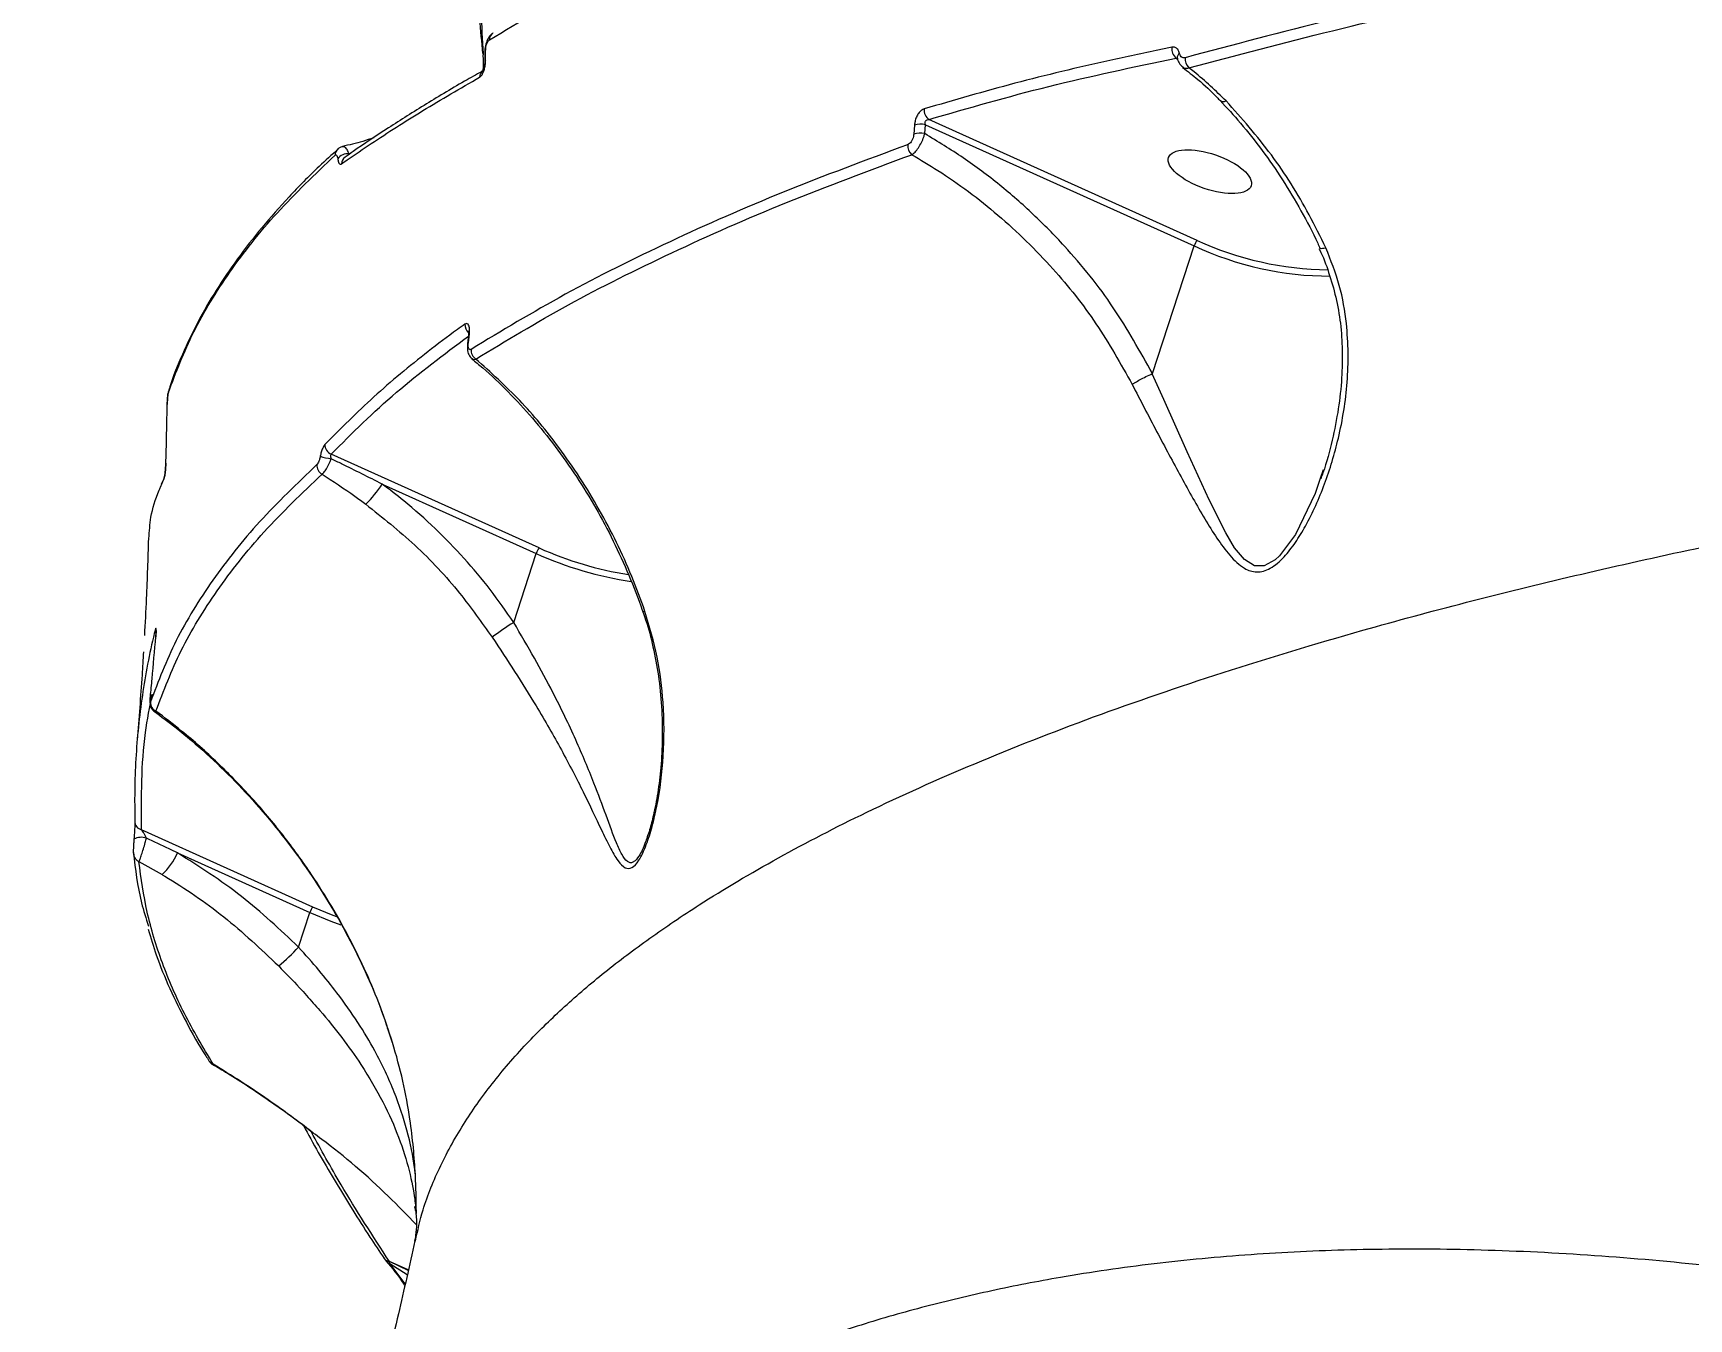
# Model space of a CAD drawing. Header units: millimetres. Extents: x -6328 to 5334, y -5037 to 4112.
# Drawn here: x -2316 to -2139.7, y 542.5 to 679.4 of the extents above; entities that cross this region are included whole.
import ezdxf

# ---------------------------------------------------------------- set-up
doc = ezdxf.new("R2010")
doc.units = ezdxf.units.MM
for name, color, linetype in [('DIKOM_ОБЪЕКТ', 7, 'Continuous'), ('DIKOM_РАЗМЕР_ЗОНА', 7, 'Continuous'), ('DIKOM_РАЗМЕР_ОБЪЕКТА', 7, 'Continuous')]:
    doc.layers.add(name, color=color, linetype=linetype)
doc.styles.add('style1', font='arial.ttf', dxfattribs={"width": 0.8})
doc.dimstyles.new('1-50', dxfattribs={"dimtxt": 300, "dimasz": 200, "dimexe": 100, "dimexo": 0, "dimgap": 100, "dimtad": 1, "dimtxsty": 'style1', "dimcen": 200, "dimclrd": 7, "dimclre": 7, "dimclrt": 7, "dimadec": 1, "dimazin": 2, "dimtfac": 1, "dimtmove": 0, "dimatfit": 2, "dimfxl": 0, "dimlwd": 25, "dimlwe": 18, "dimarcsym": 0})

# ---------------------------------------------------------------- blocks, each defined once
blk = doc.blocks.new('*D0')
at = {"layer": 'Defpoints', "color": 0, "transparency": 16777216}
for p in [(-3539.45, 760.32), (3333.52, 448.13), (3333.52, -4437.11)]:
    blk.add_point(p, dxfattribs=at)
at = {"layer": 'DIKOM_РАЗМЕР_ОБЪЕКТА', "color": 7, "lineweight": 18, "transparency": 16777216}
for p, q in [((-3539.45, 760.32), (-3539.45, -4537.11)), ((3333.52, 448.13), (3333.52, -4537.11))]:
    blk.add_line(p, q, dxfattribs=at)
at = {"layer": 'DIKOM_РАЗМЕР_ОБЪЕКТА', "color": 7, "lineweight": 25, "transparency": 16777216}
blk.add_line((-3339.45, -4437.11), (3133.52, -4437.11), dxfattribs=at)
at = {"layer": 'DIKOM_РАЗМЕР_ОБЪЕКТА', "color": 7, "transparency": 16777216}
for points in [[(-3339.45, -4403.77), (-3339.45, -4470.44), (-3539.45, -4437.11)], [(3133.52, -4403.77), (3133.52, -4470.44), (3333.52, -4437.11)]]:
    blk.add_solid(points, dxfattribs=at)
at = {"layer": 'DIKOM_РАЗМЕР_ОБЪЕКТА', "color": 7, "transparency": 16777216, "insert": (-102.96, -4183.94), "char_height": 300, "attachment_point": 5, "style": 'style1'}
blk.add_mtext('6900', dxfattribs=at)
blk = doc.blocks.new('*D1')
at = {"layer": 'Defpoints', "color": 0, "transparency": 16777216}
for p in [(-5040.91, 625.75), (5333.52, 448.13), (5333.52, -4936.78)]:
    blk.add_point(p, dxfattribs=at)
at = {"layer": 'DIKOM_РАЗМЕР_ЗОНА', "color": 7, "lineweight": 18, "transparency": 16777216}
for p, q in [((-5040.91, 625.75), (-5040.91, -5036.78)), ((5333.52, 448.13), (5333.52, -5036.78))]:
    blk.add_line(p, q, dxfattribs=at)
at = {"layer": 'DIKOM_РАЗМЕР_ЗОНА', "color": 7, "lineweight": 25, "transparency": 16777216}
blk.add_line((-4840.91, -4936.78), (5133.52, -4936.78), dxfattribs=at)
at = {"layer": 'DIKOM_РАЗМЕР_ЗОНА', "color": 7, "transparency": 16777216}
for points in [[(-4840.91, -4903.45), (-4840.91, -4970.11), (-5040.91, -4936.78)], [(5133.52, -4903.45), (5133.52, -4970.11), (5333.52, -4936.78)]]:
    blk.add_solid(points, dxfattribs=at)
at = {"layer": 'DIKOM_РАЗМЕР_ЗОНА', "color": 7, "transparency": 16777216, "insert": (-104.69, -4683.61), "char_height": 300, "attachment_point": 5, "style": 'style1'}
blk.add_mtext('10400', dxfattribs=at)
blk = doc.blocks.new('*D2')
at = {"layer": 'Defpoints', "color": 0, "transparency": 16777216}
for p in [(-5303.77, 2121.42), (-1621.11, 2121.42), (560.33, -2395.62)]:
    blk.add_point(p, dxfattribs=at)
at = {"layer": 'DIKOM_РАЗМЕР_ОБЪЕКТА', "color": 7, "lineweight": 18, "transparency": 16777216}
for p, q in [((-1621.11, 2121.42), (-5403.77, 2121.42)), ((560.33, -2395.62), (-5403.77, -2395.62))]:
    blk.add_line(p, q, dxfattribs=at)
at = {"layer": 'DIKOM_РАЗМЕР_ОБЪЕКТА', "color": 7, "lineweight": 25, "transparency": 16777216}
blk.add_line((-5303.77, -2195.62), (-5303.77, 1921.42), dxfattribs=at)
at = {"layer": 'DIKOM_РАЗМЕР_ОБЪЕКТА', "color": 7, "transparency": 16777216}
for points in [[(-5337.11, 1921.42), (-5270.44, 1921.42), (-5303.77, 2121.42)], [(-5337.11, -2195.62), (-5270.44, -2195.62), (-5303.77, -2395.62)]]:
    blk.add_solid(points, dxfattribs=at)
at = {"layer": 'DIKOM_РАЗМЕР_ОБЪЕКТА', "color": 7, "transparency": 16777216, "insert": (-5556.94, -137.1), "char_height": 300, "attachment_point": 5, "rotation": 90, "style": 'style1'}
blk.add_mtext('4500', dxfattribs=at)
blk = doc.blocks.new('*D3')
at = {"layer": 'Defpoints', "color": 0, "transparency": 16777216}
for p in [(-1814.92, 4111.71), (-5877.98, -3895.62), (33.33, -3895.62)]:
    blk.add_point(p, dxfattribs=at)
at = {"layer": 'DIKOM_РАЗМЕР_ЗОНА', "color": 7, "lineweight": 18, "transparency": 16777216}
for p, q in [((-1814.92, 4111.71), (-5977.98, 4111.71)), ((33.33, -3895.62), (-5977.98, -3895.62))]:
    blk.add_line(p, q, dxfattribs=at)
at = {"layer": 'DIKOM_РАЗМЕР_ЗОНА', "color": 7, "lineweight": 25, "transparency": 16777216}
blk.add_line((-5877.98, 3911.71), (-5877.98, -3695.62), dxfattribs=at)
at = {"layer": 'DIKOM_РАЗМЕР_ЗОНА', "color": 7, "transparency": 16777216}
for points in [[(-5911.31, 3911.71), (-5844.65, 3911.71), (-5877.98, 4111.71)], [(-5911.31, -3695.62), (-5844.65, -3695.62), (-5877.98, -3895.62)]]:
    blk.add_solid(points, dxfattribs=at)
at = {"layer": 'DIKOM_РАЗМЕР_ЗОНА', "color": 7, "transparency": 16777216, "insert": (-6131.15, 108.05), "char_height": 300, "attachment_point": 5, "rotation": 90, "style": 'style1'}
blk.add_mtext('8000', dxfattribs=at)

msp = doc.modelspace()

# ---------------------------------------------------------------- linework, layer by layer
at = {"layer": 'DIKOM_ОБЪЕКТ', "color": 7, "linetype": 'Continuous', "lineweight": 15}
for p, q in [((-2268.089, 677.19), (-2268.083, 677.046)), ((-2267.903, 677.317), (-2267.903, 676.352)), ((-2267.816, 676.48), (-2267.814, 677.444)), ((-2194.316, 676.702), (-2194.164, 676.602)), ((-2192.08, 657.297), (-2220.632, 670.167)), ((-2222.176, 669.565), (-2222.245, 668.617)), ((-2221.084, 668.658), (-2221.015, 669.609)), ((-2221.015, 669.609), (-2192.403, 656.712)), ((-2282.718, 666.19), (-2282.776, 666.154)), ((-2196.855, 643.113), (-2192.403, 656.712)), ((-2269.634, 647.257), (-2269.741, 646.29)), ((-2269.656, 646.388), (-2269.548, 647.355)), ((-2301.501, 641.448), (-2301.525, 641.365)), ((-2262.105, 624.546), (-2284.259, 634.533)), ((-2178.678, 632.869), (-2178.992, 631.927)), ((-2302.429, 631.018), (-2302.06, 631.864)), ((-2302.047, 631.977), (-2302.338, 631.349)), ((-2278.834, 631.357), (-2262.427, 623.962)), ((-2264.83, 616.623), (-2262.427, 623.962)), ((-2286.202, 586.327), (-2304.44, 594.547)), ((-2250.549, 594.024), (-2250.628, 593.781)), ((-2304.718, 591.175), (-2302.246, 589.774)), ((-2300.618, 592.094), (-2286.525, 585.742)), ((-2287.732, 582.054), (-2286.525, 585.742)), ((-2278.147, 573.062), (-2277.762, 571.897)), ((-2277.718, 571.901), (-2277.736, 571.906)), ((-2275.203, 553.759), (-2275.198, 553.723)), ((-2278.607, 548.899), (-2278.598, 548.887)), ((-2278.032, 548.571), (-2278.056, 548.588)), ((-2276.053, 547.686), (-2278.056, 548.588)), ((-2278.024, 548.379), (-2278.032, 548.571)), ((-2276.066, 547.629), (-2278.032, 548.571)), ((-2276.385, 546.198), (-2278.024, 548.379)), ((-2278.024, 548.379), (-2276.16, 547.209))]:
    msp.add_line(p, q, dxfattribs=at)
at = {"layer": 'DIKOM_ОБЪЕКТ', "color": 7, "linetype": 'Continuous', "lineweight": 15, "flags": 128}
for points in [[(-2178.992, 631.927), (-2179.52, 630.345), (-2181.63, 626), (-2183.322, 623.716), (-2183.775, 623.293), (-2184.951, 622.632), (-2185.985, 622.65), (-2187.046, 623.314), (-2188.094, 624.58), (-2189.047, 626.145), (-2190.822, 629.683), (-2193.138, 634.766), (-2195.63, 640.344), (-2196.858, 643.103), (-2196.859, 643.106), (-2196.859, 643.106)], [(-2301.542, 641.37), (-2301.574, 641.245), (-2301.588, 641.098)], [(-2305.311, 592.125), (-2305.313, 591.977), (-2305.311, 591.956)], [(-2286.525, 585.742), (-2284.298, 584.823), (-2283.237, 584.441)], [(-2283.67, 585.298), (-2284.043, 585.436), (-2286.202, 586.327)]]:
    msp.add_lwpolyline(points, dxfattribs=at)
at = {"layer": 'DIKOM_ОБЪЕКТ', "color": 7, "linetype": 'Continuous', "lineweight": 15}
for centre, radius, start, end in [((-2266.569, 678.651), 0.849, 123.4122, 180.73963), ((-2267.738, 677.3), 0.162, 117.9994, 174.22173), ((-2193.537, 677.668), 1.241, 171.70215, 231.13594), ((-2193.69, 676.754), 0.514, 120.86718, 186.16623), ((-2192.045, 676.624), 1.321, 174.7509, 226.28533), ((-2267.588, 674.658), 0.865, 120.61707, 179.50383), ((-2267.741, 676.338), 0.161, 117.86216, 176.34987), ((-2189.283, 672.671), 0.598, 233.10337, 298.55618), ((-2219.953, 671.156), 1.199, 173.5925, 235.5245), ((-2221.587, 666.473), 2.242, 77.04458, 107.05417), ((-2221.513, 667.416), 2.249, 77.21223, 107.13892), ((-2282.969, 666.366), 0.871, 131.05424, 180.0412), ((-2282.539, 665.267), 1.247, 81.60343, 144.77484), ((-2221.669, 667.369), 1.233, 174.86764, 230.45751), ((-2282.267, 665.412), 0.9, 124.45844, 178.82282), ((-2190.931, 656.281), 1.534, 138.51629, 163.67097), ((-2177.95, 687.55), 34.057, 244.88934, 270.04963), ((-2177.85, 688.137), 33.965, 245.23133, 269.46184), ((-2268.911, 648.309), 1.112, 176.67864, 229.8009), ((-2269.5, 647.23), 0.134, 110.92493, 168.39854), ((-2269.607, 646.262), 0.136, 111.27835, 167.10091), ((-2268.265, 645.599), 1.108, 175.17202, 237.68988), ((-2283.852, 635.525), 1.072, 177.16115, 247.70799), ((-2284.716, 633.332), 1.06, 175.3201, 240.83704), ((-2282.527, 643.871), 9.985, 253.17668, 259.99363), ((-2301.101, 631.819), 0.96, 154.07144, 177.32122), ((-2288.041, 637.029), 10.813, 313.70248, 328.36551), ((-2260.955, 623.53), 1.534, 138.51569, 163.67154), ((-2246.759, 658.591), 38.009, 245.65544, 261.60275), ((-2246.836, 658.364), 37.104, 245.70061, 261.0515), ((-2250.988, 618.093), 0.322, 251.35235, 293.18715), ((-2302.123, 615.796), 0.867, 176.34935, 204.56203), ((-2253.445, 597.81), 21.989, 121.18057, 128.42271), ((-2302.506, 608.083), 0.982, 175.44769, 246.0276), ((-2304.25, 595.432), 0.904, 176.69951, 257.90934), ((-2304.462, 592.155), 1.591, 70.44462, 119.61827), ((-2304.367, 592.057), 0.949, 186.10567, 248.33527), ((-2306.793, 594.696), 6.7, 312.73637, 337.15716), ((-2285.053, 585.311), 1.534, 138.51569, 163.67154), ((-2305.889, 599.085), 24.894, 310.1273, 316.83209), ((-2296.531, 570.44), 0.889, 213.14445, 251.24614), ((-2278.006, 549.319), 0.732, 214.46187, 266.08759), ((-2277.997, 549.301), 0.73, 214.23831, 267.28382)]:
    msp.add_arc(centre, radius, start, end, dxfattribs=at)
msp.add_ellipse((-2190.733, 664.61), major_axis=(-4.393, 1.503), ratio=0.4062007, dxfattribs=at)
for points, knots in [([(-2287.308, 780.377), (-2287.001, 779.339), (-2285.677, 774.858), (-2283.551, 766.916), (-2280.936, 756.563), (-2278.552, 746.21), (-2276.379, 735.868), (-2274.425, 725.545), (-2272.687, 715.25), (-2271.163, 704.991), (-2269.863, 694.779), (-2268.848, 685.502), (-2268.362, 679.663), (-2268.156, 677.184)], [0, 0, 0, 0, 0.0300224, 0.1295727, 0.2291267, 0.3286871, 0.428257, 0.5278407, 0.6274427, 0.7270689, 0.8267256, 0.9264206, 1, 1, 1, 1]), ([(-2083.167, 769.735), (-2086.221, 769.394), (-2094.016, 768.522), (-2106.139, 766.877), (-2119.562, 764.826), (-2132.284, 762.598), (-2144.32, 760.222), (-2155.687, 757.707), (-2166.626, 755.005), (-2176.277, 752.347), (-2184.721, 749.789), (-2192.078, 747.372), (-2199.141, 744.852), (-2206.68, 741.93), (-2215.611, 738.111), (-2225.483, 733.268), (-2235.212, 727.629), (-2243.775, 721.687), (-2250.388, 716.09), (-2255.412, 710.943), (-2259.184, 706.324), (-2262.331, 701.583), (-2264.834, 696.73), (-2266.692, 691.757), (-2267.859, 686.689), (-2268.382, 681.825), (-2268.18, 678.64), (-2268.089, 677.19)], [0, 0, 0, 0, 0.0265334, 0.0677138, 0.1089718, 0.1503862, 0.1891721, 0.227958, 0.2670114, 0.3060648, 0.3357429, 0.365421, 0.3952204, 0.4250198, 0.4651025, 0.5202088, 0.5755098, 0.6312067, 0.6871033, 0.7263175, 0.7656695, 0.8050905, 0.8450104, 0.8850016, 0.9254999, 0.9660717, 1, 1, 1, 1]), ([(-2267.418, 678.64), (-2264.204, 680.58), (-2257.766, 684.466), (-2246.625, 690.02), (-2234.482, 695.386), (-2225.442, 698.74), (-2220.915, 700.42)], [0, 0, 0, 0, 0.248104, 0.4969539, 0.7480901, 1, 1, 1, 1]), ([(-2127.065, 690.874), (-2132.972, 689.879), (-2144.801, 687.889), (-2161.703, 684.491), (-2178.03, 680.815), (-2188.246, 678.103), (-2193.361, 676.745)], [0, 0, 0, 0, 0.2482771, 0.497233, 0.7482654, 1, 1, 1, 1]), ([(-2192.958, 675.669), (-2187.922, 677.006), (-2177.834, 679.685), (-2161.619, 683.343), (-2144.675, 686.756), (-2132.733, 688.767), (-2126.753, 689.773)], [0, 0, 0, 0, 0.2482753, 0.4972304, 0.7482641, 1, 1, 1, 1]), ([(-2267.032, 679.351), (-2267.048, 679.345), (-2267.189, 679.289), (-2267.394, 679.046), (-2267.667, 678.632), (-2267.842, 678.032), (-2267.916, 677.542), (-2267.899, 677.321), (-2267.898, 677.316)], [0, 0, 0, 0, 0.023826, 0.2001017, 0.4164965, 0.7087562, 0.9929757, 1, 1, 1, 1]), ([(-2267.814, 677.444), (-2267.811, 677.533), (-2267.805, 677.722), (-2267.754, 678.021), (-2267.666, 678.302), (-2267.549, 678.529), (-2267.462, 678.603), (-2267.418, 678.64)], [0, 0, 0, 0, 0.1798431, 0.3800933, 0.581207, 0.7906976, 1, 1, 1, 1]), ([(-2268.124, 677.044), (-2268.11, 676.916), (-2268.056, 676.43), (-2268.087, 675.857), (-2268.11, 675.434)], [0, 0, 0, 0, 0.2622184, 1, 1, 1, 1]), ([(-2194.765, 677.848), (-2195.211, 677.758), (-2197.441, 677.312), (-2203.108, 676.101), (-2211.576, 674.08), (-2217.954, 672.22), (-2221.145, 671.289)], [0, 0, 0, 0, 0.0480633, 0.2403248, 0.6198806, 1, 1, 1, 1]), ([(-2193.954, 677.195), (-2193.996, 677.326), (-2194.08, 677.589), (-2194.339, 677.818), (-2194.585, 677.876), (-2194.732, 677.853), (-2194.765, 677.848)], [0, 0, 0, 0, 0.3053831, 0.6114639, 0.9125789, 1, 1, 1, 1]), ([(-2194.208, 676.729), (-2194.21, 676.732), (-2194.215, 676.742), (-2194.206, 676.711), (-2194.201, 676.691)], [0, 0, 0, 0, 0.3562638, 1, 1, 1, 1]), ([(-2193.361, 676.745), (-2193.391, 676.738), (-2193.502, 676.714), (-2193.683, 676.754), (-2193.865, 676.916), (-2193.924, 677.102), (-2193.954, 677.195)], [0, 0, 0, 0, 0.1085481, 0.3983774, 0.6996407, 1, 1, 1, 1]), ([(-2268.012, 675.397), (-2268.607, 675.063), (-2270.752, 673.86), (-2274.159, 671.815), (-2278.202, 669.266), (-2281.064, 667.377), (-2282.49, 666.347), (-2282.769, 666.146)], [0, 0, 0, 0, 0.1057874, 0.3810723, 0.6570255, 0.9329191, 1, 1, 1, 1]), ([(-2268.453, 674.665), (-2268.384, 674.719), (-2268.247, 674.826), (-2268.059, 675.173), (-2267.916, 675.606), (-2267.832, 676.063), (-2267.821, 676.348), (-2267.816, 676.48)], [0, 0, 0, 0, 0.2131431, 0.4264747, 0.630601, 0.8289228, 1, 1, 1, 1]), ([(-2267.905, 676.349), (-2267.905, 676.301), (-2267.904, 676.16), (-2267.937, 675.905), (-2267.996, 675.648), (-2268.064, 675.457), (-2268.114, 675.351), (-2268.145, 675.311), (-2268.138, 675.319), (-2268.137, 675.32)], [0, 0, 0, 0, 0.1143087, 0.3370688, 0.5278939, 0.6947411, 0.8485043, 0.9779023, 1, 1, 1, 1]), ([(-2220.632, 670.167), (-2216.441, 671.38), (-2208.047, 673.81), (-2198.897, 675.737), (-2194.316, 676.702)], [0, 0, 0, 0, 0.4993566, 1, 1, 1, 1]), ([(-2194.316, 676.702), (-2194.303, 676.703), (-2194.258, 676.706), (-2194.212, 676.687), (-2194.18, 676.672)], [0, 0, 0, 0, 0.2755429, 1, 1, 1, 1]), ([(-2194.186, 676.703), (-2194.171, 676.621), (-2194.118, 676.34), (-2193.931, 675.992), (-2193.69, 675.819), (-2193.615, 675.764)], [0, 0, 0, 0, 0.2180562, 0.7532748, 1, 1, 1, 1]), ([(-2193.636, 675.714), (-2193.092, 675.289), (-2191.813, 674.292), (-2190.481, 673.083), (-2189.748, 672.293), (-2189.651, 672.189)], [0, 0, 0, 0, 0.391488, 0.9198243, 1, 1, 1, 1]), ([(-2193.605, 675.751), (-2193.585, 675.728), (-2193.484, 675.611), (-2193.247, 675.596), (-2193.031, 675.651), (-2192.958, 675.669)], [0, 0, 0, 0, 0.1380245, 0.7111762, 1, 1, 1, 1]), ([(-2188.997, 672.145), (-2190.109, 673.209), (-2191.393, 674.437), (-2192.774, 675.524), (-2192.958, 675.669)], [0, 0, 0, 0, 0.8666434, 1, 1, 1, 1]), ([(-2283.167, 665.43), (-2282.961, 665.575), (-2281.934, 666.297), (-2279.172, 668.174), (-2274.617, 671.094), (-2270.508, 673.474), (-2268.453, 674.665)], [0, 0, 0, 0, 0.0480628, 0.2403225, 0.6198794, 1, 1, 1, 1]), ([(-2189.652, 672.184), (-2188.916, 671.397), (-2187.353, 669.724), (-2185.137, 666.896), (-2182.98, 663.782), (-2181.02, 660.469), (-2179.697, 658.014), (-2179.095, 656.632), (-2179.016, 656.452)], [0, 0, 0, 0, 0.1759837, 0.3741613, 0.5725807, 0.7712421, 0.9701356, 1, 1, 1, 1]), ([(-2178.392, 656.498), (-2178.971, 657.678), (-2180.678, 661.154), (-2184.095, 666.604), (-2187.349, 670.282), (-2188.997, 672.145)], [0, 0, 0, 0, 0.2022776, 0.5961151, 1, 1, 1, 1]), ([(-2221.145, 671.289), (-2221.247, 671.244), (-2221.453, 671.152), (-2221.746, 670.829), (-2221.978, 670.416), (-2222.127, 669.974), (-2222.16, 669.695), (-2222.176, 669.565)], [0, 0, 0, 0, 0.2131434, 0.4264752, 0.6306015, 0.828923, 1, 1, 1, 1]), ([(-2221.015, 669.609), (-2221.028, 669.659), (-2221.05, 669.748), (-2221.041, 669.857), (-2221.016, 669.951), (-2220.983, 670.011), (-2220.921, 670.082), (-2220.866, 670.119), (-2220.762, 670.161), (-2220.691, 670.164), (-2220.632, 670.167)], [0, 0, 0, 0, 0.1793218, 0.3191636, 0.3690286, 0.5165501, 0.5564648, 0.7165761, 0.7656529, 1, 1, 1, 1]), ([(-2279.733, 668.22), (-2280.117, 668.087), (-2281.212, 667.708), (-2282.332, 667.458), (-2283.059, 667.297)], [0, 0, 0, 0, 0.3514271, 1, 1, 1, 1]), ([(-2222.245, 668.617), (-2222.255, 668.529), (-2222.277, 668.344), (-2222.373, 668.055), (-2222.519, 667.788), (-2222.703, 667.576), (-2222.833, 667.512), (-2222.898, 667.48)], [0, 0, 0, 0, 0.1798429, 0.3800928, 0.5812065, 0.7906973, 1, 1, 1, 1]), ([(-2222.455, 666.418), (-2222.34, 666.501), (-2222.112, 666.665), (-2221.749, 667.132), (-2221.425, 667.696), (-2221.203, 668.23), (-2221.116, 668.543), (-2221.084, 668.658)], [0, 0, 0, 0, 0.2193576, 0.4388249, 0.6560354, 0.8732983, 1, 1, 1, 1]), ([(-2196.855, 643.113), (-2198.172, 645.49), (-2200.838, 650.301), (-2205.327, 655.857), (-2209.495, 660.111), (-2213.099, 663.25), (-2216.954, 666.152), (-2219.704, 667.821), (-2221.084, 668.658)], [0, 0, 0, 0, 0.2282496, 0.4620538, 0.5940017, 0.7269331, 0.8629409, 1, 1, 1, 1]), ([(-2301.588, 641.098), (-2300.766, 643.259), (-2299.118, 647.585), (-2295.177, 653.957), (-2290.244, 660.247), (-2285.977, 664.324), (-2283.84, 666.365)], [0, 0, 0, 0, 0.2482771, 0.497233, 0.7482654, 1, 1, 1, 1]), ([(-2283.516, 667.002), (-2284.196, 666.393), (-2286.062, 664.721), (-2288.779, 661.934), (-2291.691, 658.652), (-2294.276, 655.331), (-2296.544, 651.977), (-2298.507, 648.588), (-2300.126, 645.158), (-2301.117, 642.776), (-2301.478, 641.529), (-2301.501, 641.448)], [0, 0, 0, 0, 0.0753748, 0.2068664, 0.3382324, 0.4691868, 0.5996166, 0.7299024, 0.8603746, 0.9909068, 1, 1, 1, 1]), ([(-2283.84, 666.365), (-2283.826, 666.376), (-2283.777, 666.414), (-2283.693, 666.397), (-2283.605, 666.256), (-2283.573, 666.076), (-2283.557, 665.986)], [0, 0, 0, 0, 0.1085438, 0.3983746, 0.6996392, 1, 1, 1, 1]), ([(-2283.05, 667.261), (-2283.08, 667.259), (-2283.228, 667.246), (-2283.405, 667.143), (-2283.516, 667.035), (-2283.547, 667.004)], [0, 0, 0, 0, 0.1552417, 0.7639335, 1, 1, 1, 1]), ([(-2282.357, 666.5), (-2282.423, 666.667), (-2282.556, 666.999), (-2282.808, 667.273), (-2282.974, 667.269), (-2283.053, 667.267)], [0, 0, 0, 0, 0.3423316, 0.68478, 1, 1, 1, 1]), ([(-2222.898, 667.48), (-2227.355, 665.825), (-2236.284, 662.51), (-2248.38, 657.175), (-2259.592, 651.596), (-2266.106, 647.662), (-2269.368, 645.692)], [0, 0, 0, 0, 0.248104, 0.4969539, 0.7480901, 1, 1, 1, 1]), ([(-2268.857, 644.663), (-2265.651, 646.601), (-2259.229, 650.482), (-2248.113, 656.029), (-2235.995, 661.389), (-2226.973, 664.74), (-2222.455, 666.418)], [0, 0, 0, 0, 0.2481019, 0.4969506, 0.748088, 1, 1, 1, 1]), ([(-2222.455, 666.418), (-2221.529, 665.869), (-2218.333, 663.975), (-2213.136, 660.08), (-2207.494, 654.557), (-2202.654, 648.486), (-2200.228, 644.149), (-2199.003, 641.958)], [0, 0, 0, 0, 0.0949227, 0.3276215, 0.5657318, 0.7805997, 1, 1, 1, 1]), ([(-2283.557, 665.986), (-2283.534, 665.859), (-2283.489, 665.606), (-2283.364, 665.407), (-2283.25, 665.38), (-2283.182, 665.421), (-2283.167, 665.43)], [0, 0, 0, 0, 0.3053848, 0.6114671, 0.9125837, 1, 1, 1, 1]), ([(-2199.003, 641.958), (-2198.13, 640.276), (-2196.359, 636.863), (-2193.78, 632.054), (-2191.689, 628.292), (-2189.991, 625.56), (-2188.633, 623.701), (-2187.255, 622.377), (-2185.771, 621.849), (-2184.255, 622.267), (-2182.836, 623.508), (-2181.602, 625.114), (-2180.066, 627.653), (-2178.421, 631.356), (-2176.868, 636.503), (-2175.942, 642.239), (-2175.998, 647.728), (-2176.821, 652.554), (-2177.864, 655.172), (-2178.392, 656.498)], [0, 0, 0, 0, 0.0827068, 0.1677677, 0.252791, 0.296321, 0.3403099, 0.3851502, 0.4167702, 0.4486928, 0.4828641, 0.5139985, 0.545839, 0.6199816, 0.6956288, 0.7852662, 0.8772514, 0.9378615, 1, 1, 1, 1]), ([(-2179.108, 656.395), (-2179.093, 656.367), (-2178.667, 655.562), (-2178.049, 653.842), (-2177.276, 651.227), (-2176.793, 648.454), (-2176.606, 645.576), (-2176.671, 642.533), (-2177.016, 639.323), (-2177.703, 635.959), (-2178.352, 633.456), (-2178.853, 632.128), (-2178.934, 631.913)], [0, 0, 0, 0, 0.003656, 0.1068254, 0.2153202, 0.3276799, 0.4423385, 0.5598121, 0.6915396, 0.8284505, 0.972192, 1, 1, 1, 1]), ([(-2178.392, 656.498), (-2178.421, 656.49), (-2178.555, 656.453), (-2178.786, 656.408), (-2178.974, 656.399), (-2178.975, 656.45), (-2178.976, 656.463)], [0, 0, 0, 0, 0.0871489, 0.399527, 0.8496774, 1, 1, 1, 1]), ([(-2270.021, 648.374), (-2270.289, 648.182), (-2271.628, 647.223), (-2274.976, 644.7), (-2279.82, 640.687), (-2283.221, 637.282), (-2284.923, 635.578)], [0, 0, 0, 0, 0.0480628, 0.2403226, 0.6198798, 1, 1, 1, 1]), ([(-2284.259, 634.533), (-2282.019, 636.764), (-2277.608, 641.16), (-2272.276, 645.142), (-2269.651, 647.103)], [0, 0, 0, 0, 0.5076847, 1, 1, 1, 1]), ([(-2269.548, 647.355), (-2269.537, 647.508), (-2269.515, 647.814), (-2269.57, 648.173), (-2269.684, 648.394), (-2269.841, 648.47), (-2269.963, 648.405), (-2270.021, 648.374)], [0, 0, 0, 0, 0.2064332, 0.4133689, 0.6142255, 0.8134787, 1, 1, 1, 1]), ([(-2269.629, 647.664), (-2269.63, 647.666), (-2269.632, 647.673), (-2269.621, 647.618), (-2269.616, 647.509), (-2269.617, 647.377), (-2269.631, 647.279), (-2269.635, 647.254)], [0, 0, 0, 0, 0.0931621, 0.3121089, 0.5652564, 0.8875181, 1, 1, 1, 1]), ([(-2269.734, 646.291), (-2269.741, 646.241), (-2269.784, 645.924), (-2269.745, 645.456), (-2269.556, 644.954), (-2269.338, 644.776), (-2269.268, 644.718)], [0, 0, 0, 0, 0.0842622, 0.5261517, 0.8478395, 1, 1, 1, 1]), ([(-2269.368, 645.692), (-2269.399, 645.678), (-2269.47, 645.643), (-2269.568, 645.682), (-2269.644, 645.827), (-2269.68, 646.072), (-2269.664, 646.283), (-2269.656, 646.388)], [0, 0, 0, 0, 0.148787, 0.348725, 0.5573395, 0.7790753, 1, 1, 1, 1]), ([(-2269.292, 644.679), (-2268.902, 644.366), (-2267.567, 643.293), (-2265.403, 641.196), (-2262.819, 638.41), (-2260.391, 635.39), (-2258.134, 632.188), (-2256.071, 628.82), (-2254.202, 625.317), (-2252.563, 621.676), (-2251.535, 619.153), (-2251.112, 617.832), (-2251.098, 617.786)], [0, 0, 0, 0, 0.0492556, 0.1687705, 0.2882759, 0.4077845, 0.5271233, 0.6449293, 0.7622397, 0.8792597, 0.9958588, 1, 1, 1, 1]), ([(-2269.272, 644.707), (-2269.198, 644.665), (-2269.08, 644.598), (-2268.917, 644.645), (-2268.857, 644.663)], [0, 0, 0, 0, 0.6290686, 1, 1, 1, 1]), ([(-2250.861, 617.797), (-2251.317, 619.045), (-2252.686, 622.794), (-2255.627, 628.78), (-2259.692, 635.034), (-2264.136, 640.418), (-2267.274, 643.24), (-2268.857, 644.663)], [0, 0, 0, 0, 0.1165802, 0.3502653, 0.5897074, 0.7930886, 1, 1, 1, 1]), ([(-2275.288, 550.756), (-2275.046, 551.868), (-2274.46, 554.565), (-2272.703, 558.802), (-2270.182, 563.364), (-2267.022, 567.777), (-2263.455, 571.87), (-2259.488, 575.743), (-2255.2, 579.404), (-2250.423, 583.012), (-2244.382, 587.088), (-2236.807, 591.586), (-2227.071, 596.615), (-2215.922, 601.633), (-2203.266, 606.602), (-2189.476, 611.344), (-2176.092, 615.385), (-2163.487, 618.792), (-2151.942, 621.637), (-2139.906, 624.337), (-2127.35, 626.894), (-2114.317, 629.292), (-2100.793, 631.529), (-2086.846, 633.588), (-2072.746, 635.43), (-2058.568, 637.056), (-2044.917, 638.418), (-2031.605, 639.565), (-2018.664, 640.519), (-2005.544, 641.327), (-1990.297, 642.079), (-1972.883, 642.71), (-1959.778, 642.907), (-1953.217, 643.006)], [0, 0, 0, 0, 0.0225898, 0.0548131, 0.0870978, 0.1173363, 0.1476261, 0.1743688, 0.2011115, 0.2279992, 0.2548868, 0.2937186, 0.332662, 0.3756606, 0.4188887, 0.4622708, 0.5058861, 0.5365113, 0.5671901, 0.5981171, 0.6290988, 0.660473, 0.6919036, 0.72359, 0.7553338, 0.7854892, 0.8156935, 0.8423473, 0.8690012, 0.8957899, 0.9225787, 0.9612384, 1, 1, 1, 1]), ([(-2199.003, 641.958), (-2198.978, 641.976), (-2198.881, 642.043), (-2198.619, 642.211), (-2198.158, 642.478), (-2197.511, 642.815), (-2197.088, 643.004), (-2196.859, 643.106)], [0, 0, 0, 0, 0.0513225, 0.1965837, 0.4492344, 0.7018846, 1, 1, 1, 1]), ([(-2196.859, 643.106), (-2196.859, 643.107), (-2196.857, 643.108), (-2196.855, 643.11), (-2196.855, 643.112), (-2196.855, 643.113)], [0, 0, 0, 0, 0.3349402, 0.7869978, 1, 1, 1, 1]), ([(-2301.848, 633.666), (-2301.829, 634.294), (-2301.767, 636.388), (-2301.727, 638.489), (-2301.699, 639.96)], [0, 0, 0, 0, 0.2996328, 1, 1, 1, 1]), ([(-2301.527, 641.382), (-2301.544, 641.339), (-2301.597, 641.211), (-2301.624, 641.008), (-2301.668, 640.685), (-2301.693, 640.295), (-2301.705, 639.997), (-2301.704, 639.853), (-2301.704, 639.82)], [0, 0, 0, 0, 0.0944941, 0.2879762, 0.5330573, 0.7322146, 0.9380611, 1, 1, 1, 1]), ([(-2301.699, 639.96), (-2301.698, 640.018), (-2301.695, 640.164), (-2301.681, 640.43), (-2301.658, 640.712), (-2301.625, 640.96), (-2301.601, 641.049), (-2301.588, 641.098)], [0, 0, 0, 0, 0.1207619, 0.307548, 0.5229351, 0.737447, 1, 1, 1, 1]), ([(-2284.923, 635.578), (-2284.977, 635.507), (-2285.084, 635.367), (-2285.242, 634.981), (-2285.352, 634.61), (-2285.402, 634.379), (-2285.417, 634.313)], [0, 0, 0, 0, 0.2927471, 0.5849578, 0.8819794, 1, 1, 1, 1]), ([(-2284.262, 634.038), (-2284.266, 634.064), (-2284.28, 634.153), (-2284.292, 634.296), (-2284.29, 634.448), (-2284.269, 634.505), (-2284.259, 634.533)], [0, 0, 0, 0, 0.1262345, 0.4365999, 0.7262027, 1, 1, 1, 1]), ([(-2285.772, 633.419), (-2287.878, 631.406), (-2292.095, 627.376), (-2297.018, 621.119), (-2300.989, 614.723), (-2302.652, 610.35), (-2303.484, 608.161)], [0, 0, 0, 0, 0.2482766, 0.4972325, 0.7482654, 1, 1, 1, 1]), ([(-2302.06, 631.864), (-2302.036, 631.937), (-2301.997, 632.056), (-2301.936, 632.462), (-2301.891, 632.894), (-2301.861, 633.321), (-2301.852, 633.564), (-2301.848, 633.666)], [0, 0, 0, 0, 0.3038664, 0.5023335, 0.7017042, 0.8732905, 1, 1, 1, 1]), ([(-2301.856, 633.58), (-2301.858, 633.517), (-2301.863, 633.336), (-2301.886, 633.001), (-2301.921, 632.637), (-2301.959, 632.344), (-2301.992, 632.179), (-2301.996, 632.166), (-2301.997, 632.162)], [0, 0, 0, 0, 0.1007265, 0.287279, 0.4828844, 0.6828479, 0.8961282, 1, 1, 1, 1]), ([(-2285.417, 634.313), (-2285.433, 634.24), (-2285.475, 634.054), (-2285.56, 633.787), (-2285.667, 633.542), (-2285.737, 633.46), (-2285.772, 633.419)], [0, 0, 0, 0, 0.1835804, 0.4626516, 0.7309778, 1, 1, 1, 1]), ([(-2285.232, 632.407), (-2285.149, 632.483), (-2284.984, 632.635), (-2284.691, 633.096), (-2284.443, 633.588), (-2284.31, 633.917), (-2284.262, 634.038)], [0, 0, 0, 0, 0.2783916, 0.5566695, 0.8378822, 1, 1, 1, 1]), ([(-2278.834, 631.357), (-2280.268, 632.076), (-2282.074, 632.982), (-2283.888, 633.858), (-2284.262, 634.038)], [0, 0, 0, 0, 0.7939325, 1, 1, 1, 1]), ([(-2303.652, 625.563), (-2303.608, 626.309), (-2303.509, 627.977), (-2302.955, 629.821), (-2302.475, 630.912), (-2302.429, 631.018)], [0, 0, 0, 0, 0.4226719, 0.9439015, 1, 1, 1, 1]), ([(-2302.905, 607.186), (-2302.087, 609.342), (-2300.451, 613.66), (-2296.529, 620.021), (-2291.616, 626.299), (-2287.362, 630.369), (-2285.232, 632.407)], [0, 0, 0, 0, 0.248276, 0.4972311, 0.7482642, 1, 1, 1, 1]), ([(-2285.232, 632.407), (-2284.059, 631.645), (-2282.489, 630.623), (-2280.958, 629.497), (-2280.57, 629.211)], [0, 0, 0, 0, 0.7468136, 1, 1, 1, 1]), ([(-2264.83, 616.623), (-2265.647, 617.799), (-2267.288, 620.16), (-2270.096, 623.494), (-2273.162, 626.654), (-2276.104, 629.276), (-2278.056, 630.764), (-2278.834, 631.357)], [0, 0, 0, 0, 0.2100958, 0.4216539, 0.6378208, 0.8555785, 1, 1, 1, 1]), ([(-2280.57, 629.211), (-2278.794, 627.795), (-2275.206, 624.934), (-2270.71, 620.108), (-2268.237, 616.625), (-2267.11, 615.038)], [0, 0, 0, 0, 0.3481775, 0.703135, 1, 1, 1, 1]), ([(-2303.717, 625.565), (-2303.779, 623.425), (-2303.88, 619.947), (-2304.069, 616.534), (-2304.141, 615.222)], [0, 0, 0, 0, 0.6153298, 1, 1, 1, 1]), ([(-2267.11, 615.038), (-2266.305, 613.816), (-2264.669, 611.334), (-2262.15, 607.286), (-2259.659, 602.951), (-2257.363, 598.501), (-2255.762, 595.086), (-2254.599, 592.683), (-2253.789, 591.244), (-2253.027, 590.424), (-2252.267, 590.376), (-2251.458, 591.233), (-2250.703, 592.878), (-2250.069, 594.903), (-2249.35, 598.033), (-2248.791, 602.455), (-2248.811, 607.809), (-2249.433, 612.993), (-2250.382, 616.185), (-2250.861, 617.797)], [0, 0, 0, 0, 0.0629204, 0.1277925, 0.2147695, 0.3041676, 0.3947516, 0.4411796, 0.4882058, 0.5268344, 0.5575653, 0.5885343, 0.6242813, 0.6582003, 0.6928744, 0.7739223, 0.8569696, 0.9277876, 1, 1, 1, 1]), ([(-2251.108, 617.779), (-2251, 617.491), (-2250.538, 616.265), (-2249.962, 613.975), (-2249.378, 610.89), (-2249.051, 607.621), (-2248.976, 604.355), (-2249.132, 601.272), (-2249.464, 598.536), (-2249.894, 596.33), (-2250.288, 594.743), (-2250.532, 594.025), (-2250.616, 593.777)], [0, 0, 0, 0, 0.0363768, 0.1550834, 0.2800289, 0.4116413, 0.5498509, 0.6749955, 0.7877184, 0.8907378, 0.9622238, 1, 1, 1, 1]), ([(-2302.988, 615.851), (-2303.054, 615.581), (-2303.382, 614.229), (-2304.126, 610.679), (-2304.907, 605.106), (-2305.208, 599.64), (-2305.165, 596.4), (-2305.153, 595.484)], [0, 0, 0, 0, 0.0413727, 0.2068703, 0.53815, 0.8694302, 1, 1, 1, 1]), ([(-2303.499, 608.706), (-2303.437, 609.343), (-2303.232, 611.471), (-2303.05, 613.606), (-2302.922, 615.101)], [0, 0, 0, 0, 0.2996328, 1, 1, 1, 1]), ([(-2302.922, 615.101), (-2302.912, 615.231), (-2302.893, 615.491), (-2302.884, 615.79), (-2302.891, 615.978), (-2302.915, 616.047), (-2302.949, 615.997), (-2302.977, 615.894), (-2302.988, 615.851)], [0, 0, 0, 0, 0.1643489, 0.329157, 0.4897515, 0.661608, 0.8613781, 1, 1, 1, 1]), ([(-2302.895, 615.75), (-2302.895, 615.749), (-2302.895, 615.745), (-2302.893, 615.678), (-2302.897, 615.527), (-2302.908, 615.315), (-2302.922, 615.145), (-2302.928, 615.078)], [0, 0, 0, 0, 0.0975217, 0.265425, 0.5086757, 0.8040035, 1, 1, 1, 1]), ([(-2250.628, 593.781), (-2250.691, 593.58), (-2250.943, 592.775), (-2251.435, 591.767), (-2251.903, 591.22), (-2252.318, 590.991), (-2252.791, 591.095), (-2253.345, 591.895), (-2254.07, 593.521), (-2254.983, 596.064), (-2256.355, 599.751), (-2258.165, 604.107), (-2260.331, 608.602), (-2262.594, 612.816), (-2264.079, 615.344), (-2264.83, 616.623)], [0, 0, 0, 0, 0.0165247, 0.06641, 0.1010936, 0.1099517, 0.153504, 0.2091502, 0.2671285, 0.3817001, 0.4982064, 0.6434775, 0.7919336, 0.8947208, 1, 1, 1, 1]), ([(-2304.238, 613.488), (-2304.286, 612.672), (-2304.471, 609.508), (-2304.727, 606.404), (-2304.917, 604.1)], [0, 0, 0, 0, 0.257981, 1, 1, 1, 1]), ([(-2304.44, 594.547), (-2304.457, 598.04), (-2304.482, 602.973), (-2303.572, 607.638), (-2303.306, 609)], [0, 0, 0, 0, 0.7080996, 1, 1, 1, 1]), ([(-2303.502, 608.69), (-2303.505, 608.659), (-2303.522, 608.492), (-2303.539, 608.209), (-2303.547, 607.987), (-2303.498, 607.707), (-2303.398, 607.477), (-2303.269, 607.288), (-2303.148, 607.214), (-2303.113, 607.193)], [0, 0, 0, 0, 0.0507387, 0.2725186, 0.5266067, 0.6451255, 0.7736083, 0.9354665, 1, 1, 1, 1]), ([(-2303.484, 608.161), (-2303.486, 608.156), (-2303.498, 608.119), (-2303.516, 608.089), (-2303.53, 608.13), (-2303.532, 608.251), (-2303.522, 608.447), (-2303.506, 608.62), (-2303.499, 608.706)], [0, 0, 0, 0, 0.0354343, 0.257347, 0.4482178, 0.6281242, 0.8143664, 1, 1, 1, 1]), ([(-2303.126, 607.168), (-2302.333, 606.589), (-2300.424, 605.196), (-2297.529, 602.694), (-2294.453, 599.73), (-2291.545, 596.547), (-2288.811, 593.174), (-2286.287, 589.655), (-2284.001, 586.019), (-2281.965, 582.315), (-2280.197, 578.551), (-2278.921, 575.468), (-2278.325, 573.616), (-2278.147, 573.062)], [0, 0, 0, 0, 0.0743052, 0.1786426, 0.2820361, 0.3844844, 0.486037, 0.5866839, 0.6839519, 0.7789416, 0.8715943, 0.9616644, 1, 1, 1, 1]), ([(-2303.105, 607.198), (-2303.073, 607.174), (-2303.019, 607.132), (-2302.938, 607.17), (-2302.905, 607.186)], [0, 0, 0, 0, 0.5849373, 1, 1, 1, 1]), ([(-2277.718, 571.901), (-2278.137, 573.164), (-2279.397, 576.96), (-2282.175, 583.033), (-2285.766, 589.083), (-2289.352, 594.026), (-2292.71, 598.023), (-2296.321, 601.727), (-2299.744, 604.781), (-2301.989, 606.489), (-2302.905, 607.186)], [0, 0, 0, 0, 0.0856148, 0.2572047, 0.4325671, 0.5511429, 0.6705888, 0.7925743, 0.9153583, 1, 1, 1, 1]), ([(-2305.153, 595.484), (-2305.153, 595.377), (-2305.152, 595.163), (-2305.172, 594.649), (-2305.204, 594.083), (-2305.235, 593.708), (-2305.248, 593.538)], [0, 0, 0, 0, 0.2591499, 0.5177317, 0.7812284, 1, 1, 1, 1]), ([(-2303.93, 593.654), (-2303.956, 593.726), (-2304.018, 593.895), (-2304.145, 594.137), (-2304.29, 594.372), (-2304.39, 594.489), (-2304.44, 594.547)], [0, 0, 0, 0, 0.1964156, 0.4611873, 0.7333503, 1, 1, 1, 1]), ([(-2305.249, 593.548), (-2305.258, 593.429), (-2305.281, 593.162), (-2305.306, 592.729), (-2305.325, 592.296), (-2305.315, 592.075), (-2305.31, 591.956)], [0, 0, 0, 0, 0.1891392, 0.4237109, 0.6903645, 1, 1, 1, 1]), ([(-2304.718, 591.175), (-2304.68, 591.252), (-2304.604, 591.405), (-2304.431, 591.89), (-2304.239, 592.501), (-2304.063, 593.124), (-2303.968, 593.503), (-2303.93, 593.654)], [0, 0, 0, 0, 0.2120836, 0.4240061, 0.6396398, 0.8561571, 1, 1, 1, 1]), ([(-2300.618, 592.094), (-2300.911, 592.234), (-2302.014, 592.76), (-2303.119, 593.276), (-2303.93, 593.654)], [0, 0, 0, 0, 0.2664376, 1, 1, 1, 1]), ([(-2305.311, 592.125), (-2305.104, 590.343), (-2304.801, 587.741), (-2303.968, 585.123), (-2303.705, 584.299)], [0, 0, 0, 0, 0.6851489, 1, 1, 1, 1]), ([(-2296.817, 569.598), (-2297.887, 571.393), (-2300.029, 574.986), (-2302.321, 580.385), (-2303.992, 585.789), (-2304.476, 589.379), (-2304.718, 591.175)], [0, 0, 0, 0, 0.2489044, 0.4982428, 0.7488997, 1, 1, 1, 1]), ([(-2287.732, 582.054), (-2289.708, 583.925), (-2293.702, 587.708), (-2298.296, 590.622), (-2300.618, 592.094)], [0, 0, 0, 0, 0.4946899, 1, 1, 1, 1]), ([(-2302.246, 589.774), (-2302.151, 589.718), (-2299.889, 588.365), (-2295.524, 585.411), (-2291.75, 581.849), (-2289.844, 580.051)], [0, 0, 0, 0, 0.0210937, 0.5057117, 1, 1, 1, 1]), ([(-2303.735, 583.966), (-2303.461, 583.052), (-2302.83, 580.943), (-2301.477, 577.638), (-2299.706, 574.055), (-2298.289, 571.495), (-2297.377, 570.133), (-2297.263, 569.962)], [0, 0, 0, 0, 0.1957203, 0.4512428, 0.7070504, 0.9632905, 1, 1, 1, 1]), ([(-2275.305, 557.926), (-2275.329, 558.149), (-2275.481, 559.538), (-2276.087, 562.442), (-2277.447, 566.608), (-2279.253, 570.486), (-2281.369, 574.044), (-2283.4, 576.926), (-2285.558, 579.629), (-2287, 581.238), (-2287.732, 582.054)], [0, 0, 0, 0, 0.0358661, 0.2240855, 0.3990085, 0.5776259, 0.6949328, 0.8149626, 0.9061006, 1, 1, 1, 1]), ([(-2289.844, 580.051), (-2289.093, 579.281), (-2287.813, 577.97), (-2286.641, 576.638), (-2286.156, 576.088)], [0, 0, 0, 0, 0.5866479, 1, 1, 1, 1]), ([(-2286.156, 576.088), (-2285.925, 575.832), (-2284.82, 574.605), (-2283.068, 572.395), (-2280.732, 569.112), (-2278.644, 565.516), (-2276.964, 561.718), (-2275.866, 558.177), (-2275.418, 555.708), (-2275.261, 554.388), (-2275.213, 553.788), (-2275.206, 553.767), (-2275.203, 553.759)], [0, 0, 0, 0, 0.0267161, 0.1278807, 0.2319398, 0.3809736, 0.5340907, 0.6912957, 0.8516865, 0.908888, 0.9668087, 1, 1, 1, 1]), ([(-2275.198, 553.723), (-2275.196, 553.71), (-2275.188, 553.641), (-2275.194, 554.142), (-2275.207, 555.512), (-2275.28, 557.825), (-2275.485, 560.696), (-2275.89, 564.05), (-2276.56, 567.824), (-2277.33, 570.536), (-2277.718, 571.901)], [0, 0, 0, 0, 0.0226921, 0.1145202, 0.2064729, 0.3424546, 0.4812653, 0.6231397, 0.8102477, 1, 1, 1, 1]), ([(-2297.171, 569.823), (-2297.163, 569.81), (-2297.108, 569.711), (-2296.983, 569.63), (-2296.876, 569.559)], [0, 0, 0, 0, 0.1382953, 1, 1, 1, 1]), ([(-2296.87, 569.568), (-2296.344, 569.263), (-2294.281, 568.067), (-2290.765, 565.67), (-2287.763, 563.567), (-2286.302, 562.384), (-2286.29, 562.374)], [0, 0, 0, 0, 0.1454698, 0.5701331, 0.9962702, 1, 1, 1, 1]), ([(-2296.869, 569.57), (-2296.867, 569.563), (-2296.858, 569.533), (-2296.835, 569.57), (-2296.817, 569.598)], [0, 0, 0, 0, 0.2364386, 1, 1, 1, 1]), ([(-2286.16, 562.258), (-2287.753, 563.471), (-2291.236, 566.124), (-2294.854, 568.376), (-2296.817, 569.598)], [0, 0, 0, 0, 0.4573209, 1, 1, 1, 1]), ([(-2287.185, 563.033), (-2287.129, 562.925), (-2286.072, 560.912), (-2283.732, 556.959), (-2280.938, 552.355), (-2279.125, 549.66), (-2278.615, 548.901)], [0, 0, 0, 0, 0.0230333, 0.431984, 0.8401938, 1, 1, 1, 1]), ([(-2278.056, 548.588), (-2279.829, 551.322), (-2282.823, 555.937), (-2285.33, 560.493), (-2286.353, 562.352)], [0, 0, 0, 0, 0.5922261, 1, 1, 1, 1]), ([(-2275.189, 552.495), (-2276.179, 553.52), (-2279.388, 556.844), (-2283.111, 560.015), (-2285.86, 562.037), (-2286.16, 562.258)], [0, 0, 0, 0, 0.2842761, 0.922069, 1, 1, 1, 1]), ([(-2275.384, 554.448), (-2275.384, 554.449), (-2275.384, 554.449), (-2275.302, 554.126), (-2275.209, 553.505), (-2275.161, 552.545), (-2275.228, 551.515), (-2275.344, 550.966), (-2275.386, 550.767)], [0, 0, 0, 0, 0.0998121, 0.2585958, 0.4302575, 0.6243718, 0.8638465, 1, 1, 1, 1]), ([(-2275.365, 550.774), (-2275.932, 548.17), (-2277.117, 542.735), (-2279.125, 534.703), (-2281.188, 527.077), (-2282.638, 522.31), (-2283.293, 520.155)], [0, 0, 0, 0, 0.2449988, 0.5115188, 0.7792087, 1, 1, 1, 1]), ([(-1997.274, 508.424), (-2002.791, 510.765), (-2013.838, 515.454), (-2030.328, 521.765), (-2046.738, 527.53), (-2062.061, 532.374), (-2076.289, 536.411), (-2089.431, 539.741), (-2102.454, 542.631), (-2115.324, 545.065), (-2128.061, 547.033), (-2140.591, 548.513), (-2152.893, 549.491), (-2164.636, 549.942), (-2175.812, 549.897), (-2186.437, 549.39), (-2196.735, 548.414), (-2205.892, 547.083), (-2213.965, 545.519), (-2221.047, 543.832), (-2227.899, 541.872), (-2235.27, 539.38), (-2244.116, 535.833), (-2253.949, 530.756), (-2260.916, 526.648), (-2263.986, 524.165), (-2264.057, 524.107)], [0, 0, 0, 0, 0.0506574, 0.1014391, 0.1524727, 0.2036339, 0.2458809, 0.2882744, 0.3307416, 0.3737495, 0.416835, 0.4604754, 0.5041979, 0.5480862, 0.5891891, 0.6302919, 0.6716782, 0.7130644, 0.7445154, 0.7759663, 0.8075458, 0.8391252, 0.8816023, 0.9400004, 0.9986049, 1, 1, 1, 1]), ([(-2278.647, 548.966), (-2278.612, 548.905), (-2278.539, 548.779), (-2278.429, 548.675), (-2278.372, 548.621)], [0, 0, 0, 0, 0.4787919, 1, 1, 1, 1]), ([(-2278.423, 548.646), (-2277.789, 547.903), (-2277.12, 547.118), (-2276.46, 546.073), (-2276.425, 546.017)], [0, 0, 0, 0, 0.9469323, 1, 1, 1, 1]), ([(-2278.413, 548.648), (-2278.368, 548.592), (-2278.267, 548.468), (-2278.11, 548.41), (-2278.024, 548.379)], [0, 0, 0, 0, 0.4503733, 1, 1, 1, 1])]:
    msp.add_open_spline(points, degree=3, knots=knots, dxfattribs=at)

# ---------------------------------------------------------------- dimensions: what is measured, and where the dimension line sits
at = {"layer": 'DIKOM_РАЗМЕР_ЗОНА'}
dim = msp.add_linear_dim(base=(-5877.98, -3895.616), p1=(-1814.925, 4111.709), p2=(33.33, -3895.616), angle=90, text='8000', dimstyle='1-50', dxfattribs=at)
dim.commit()
dim.dimension.update_dxf_attribs({"geometry": '*D3', "text_midpoint": (-5877.98, 108.046), "dimtype": 160})
dim = msp.add_linear_dim(base=(5333.521, -4936.782), p1=(-5040.908, 625.746), p2=(5333.521, 448.128), text='10400', dimstyle='1-50', dxfattribs=at)
dim.commit()
dim.dimension.update_dxf_attribs({"geometry": '*D1', "text_midpoint": (-104.69, -4936.782), "dimtype": 160})
at = {"layer": 'DIKOM_РАЗМЕР_ОБЪЕКТА'}
dim = msp.add_linear_dim(base=(-5303.773, 2121.419), p1=(560.33, -2395.616), p2=(-1621.109, 2121.419), angle=90, text='4500', dimstyle='1-50', dxfattribs=at)
dim.commit()
dim.dimension.update_dxf_attribs({"geometry": '*D2', "text_midpoint": (-5303.773, -137.099), "dimtype": 160})
dim = msp.add_linear_dim(base=(3333.521, -4437.108), p1=(-3539.449, 760.323), p2=(3333.521, 448.128), text='6900', dimstyle='1-50', dxfattribs=at)
dim.commit()
dim.dimension.update_dxf_attribs({"geometry": '*D0', "text_midpoint": (-102.964, -4437.108), "dimtype": 160})

doc.saveas('drawing.dxf')
